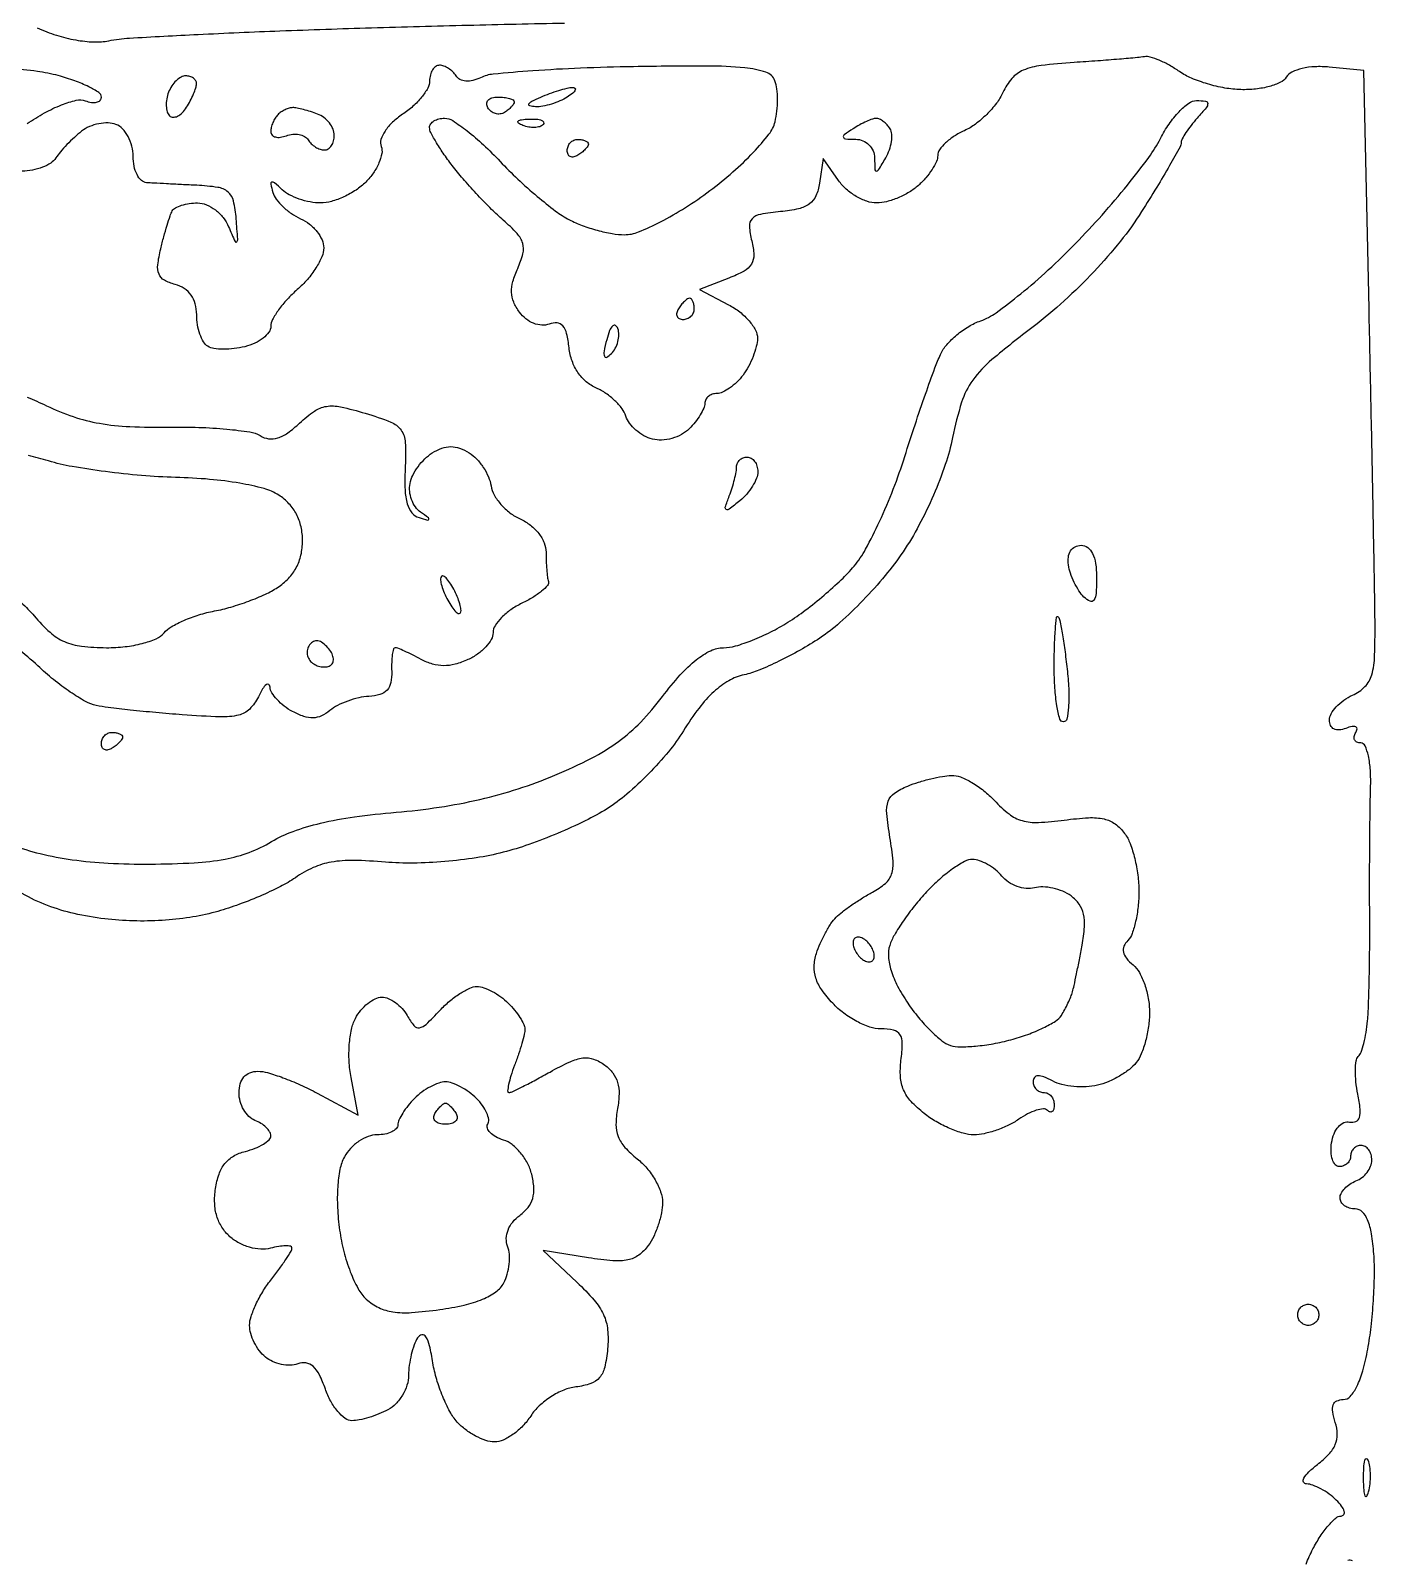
# Model space of a CAD drawing. Extents: x 0 to 102, y 0 to 135.
# Drawn here: x 8.91 to 19.82, y 61.83 to 74.05 of the extents above; entities that cross this region are included whole.
import ezdxf

# ---------------------------------------------------------------- set-up
doc = ezdxf.new("R2010")
doc.units = 0
doc.header["$MEASUREMENT"] = 0

msp = doc.modelspace()

# ---------------------------------------------------------------- linework, layer by layer
for points in [[(8.962949, 74.069397, 0.030002), (9.115046, 74.011513, 0.0317), (9.270227, 73.973492, 0.034089), (9.414761, 73.957711, 0.060537), (9.533999, 73.967309, -0.036236), (9.698547, 73.988623, -0.001765), (10.24832, 74.017699, -0.002862), (10.902245, 74.046217, -0.00206), (11.6325, 74.070864, -0.001242), (12.402459, 74.091761, -0.001222), (13.176847, 74.108959, -0.0012)], [(19.102025, 61.796583, -0.025675), (19.156873, 61.917479, -0.02466), (19.215529, 62.018383, -0.03258), (19.279103, 62.103591, -0.034156), (19.338916, 62.164731, -0.184058), (19.381615, 62.181, 0.253368), (19.403157, 62.192665, 0.22159), (19.406821, 62.218277, 0.089898), (19.38592, 62.259082, 0.033191), (19.343186, 62.3079, 0.038358), (19.286378, 62.356602, 0.034332), (19.220723, 62.398076, 0.035999), (19.15635, 62.427039, 0.083696), (19.104493, 62.436681, -0.304776), (19.08211, 62.452274, -0.22542), (19.084369, 62.483252, -0.074095), (19.123417, 62.533138, -0.025797), (19.192973, 62.59258, 0.038891), (19.28499, 62.675479, 0.090132), (19.335736, 62.752942, 0.106855), (19.351205, 62.834573, 0.070543), (19.335322, 62.929099, -0.035171), (19.314875, 63.013745, -0.126007), (19.319505, 63.068745, -0.201148), (19.347671, 63.100112, -0.110983), (19.398789, 63.1116, 0.214485), (19.455378, 63.137046, 0.068045), (19.508065, 63.215773, 0.046742), (19.555348, 63.341208, 0.020845), (19.59484, 63.51345, 0.018153), (19.621569, 63.693481, 0.011823), (19.639927, 63.902874, 0.011893), (19.648151, 64.108269, 0.022118), (19.643486, 64.27485, 0.021194), (19.624896, 64.436339, 0.058471), (19.593978, 64.546428, 0.098074), (19.550903, 64.611303, 0.199886), (19.495436, 64.6344, -0.069789), (19.448795, 64.640942, -0.085713), (19.409248, 64.660031, -0.100088), (19.382807, 64.688381, -0.138642), (19.3734, 64.721655, -0.12413), (19.382724, 64.758634, -0.064334), (19.410677, 64.797584, -0.05786), (19.451769, 64.832493, -0.055615), (19.5003, 64.857606, 0.074185), (19.548812, 64.88503, 0.064359), (19.589923, 64.926616, 0.06686), (19.617733, 64.97546, 0.096313), (19.6272, 65.024151, 0.070083), (19.620856, 65.069191, 0.085896), (19.602349, 65.107382, 0.100138), (19.574861, 65.132916, 0.138107), (19.5426, 65.142, 0.099038), (19.510313, 65.135541, 0.097945), (19.482851, 65.117149, 0.097945), (19.464459, 65.089687, 0.099038), (19.458, 65.0574, -0.106123), (19.451071, 65.025121, -0.099346), (19.43142, 64.997651, -0.096128), (19.402058, 64.979237, -0.092378), (19.367516, 64.9728, -0.218044), (19.33528, 64.98756, -0.100293), (19.312143, 65.028715, -0.071175), (19.301571, 65.090259, -0.044883), (19.306074, 65.16315, -0.057569), (19.325738, 65.235202, -0.084006), (19.360007, 65.291216, -0.107511), (19.403504, 65.323596, -0.161137), (19.450189, 65.328573, 0.151447), (19.499839, 65.332918, 0.227976), (19.528451, 65.364594, 0.100283), (19.534339, 65.43256, 0.020983), (19.515743, 65.551236, -0.022854), (19.500659, 65.649909, -0.029321), (19.49631, 65.741635, -0.029833), (19.501604, 65.816182, -0.165191), (19.519124, 65.851724, 0.111541), (19.540936, 65.886266, 0.021639), (19.562722, 65.957246, 0.022029), (19.581245, 66.043949, 0.018796), (19.593257, 66.136662, 0.01462), (19.60125, 66.265384, 0.003211), (19.607091, 66.486923, 0.003339), (19.61049, 66.743265, 0.003204), (19.610534, 67.0032, -0.001817), (19.609833, 67.272482, -0.001541), (19.611003, 67.556933, -0.001553), (19.613673, 67.816032, -0.00437), (19.617687, 67.99725, 0.02224), (19.615763, 68.13887, 0.039764), (19.599811, 68.254121, 0.050291), (19.57358, 68.333936, 0.296446), (19.538406, 68.3568, -0.105996), (19.507997, 68.36332, -0.180663), (19.48975, 68.381367, -0.163597), (19.486779, 68.408485, -0.084798), (19.499701, 68.440431, 0.1144), (19.509343, 68.468974, 0.32948), (19.499245, 68.485873, 0.155351), (19.469143, 68.48851, 0.036408), (19.420094, 68.47368, -0.067512), (19.366518, 68.461046, -0.140812), (19.324716, 68.468783, -0.169976), (19.298356, 68.495899, -0.109062), (19.2888, 68.539188, -0.129948), (19.302137, 68.589637, -0.057752), (19.343111, 68.645566, -0.051665), (19.402963, 68.698051, -0.048141), (19.473687, 68.738589, 0.092453), (19.572293, 68.807307, 0.126291), (19.626478, 68.900526, 0.062262), (19.650115, 69.055965, 0.009357), (19.65259, 69.372, 0.001817), (19.64792, 69.693703, 0.000294), (19.636192, 70.31952, 0.000324), (19.621472, 71.056311, 0.000285), (19.605169, 71.8254), (19.563732, 73.7289), (19.287087, 73.756326, 0.035276), (19.172785, 73.759561, 0.04698), (19.069898, 73.745469, 0.055192), (18.98923, 73.716908, 0.142623), (18.943817, 73.675948, -0.144762), (18.89804, 73.635007, -0.043768), (18.809672, 73.60228, -0.039775), (18.699089, 73.581276, -0.034145), (18.580716, 73.576548, -0.037075), (18.453044, 73.589674, -0.027266), (18.314536, 73.622264, -0.027782), (18.186225, 73.667819, -0.053628), (18.090897, 73.720376, 0.02438), (18.010498, 73.771036, 0.027682), (17.928813, 73.81132, 0.028501), (17.85658, 73.837346, 0.118254), (17.810626, 73.839803, -0.02301), (17.754348, 73.832103, -0.001984), (17.609811, 73.819643, -0.002613), (17.437187, 73.806358, -0.002024), (17.249067, 73.793634, 0.013864), (16.98496, 73.769478, 0.069685), (16.841865, 73.731705, 0.115072), (16.75076, 73.665785, 0.072066), (16.679263, 73.554585, -0.055243), (16.627318, 73.467513, -0.035153), (16.549554, 73.378591, -0.035081), (16.459772, 73.301134, -0.053595), (16.371346, 73.248774, 0.036264), (16.289926, 73.204292, 0.043736), (16.221094, 73.150879, 0.049332), (16.173242, 73.096852, 0.157862), (16.1586, 73.051632, -0.107894), (16.148101, 73.003544, -0.03558), (16.113154, 72.939732, -0.033518), (16.063095, 72.872383, -0.03227), (16.003889, 72.811412, -0.049003), (15.931537, 72.757808, -0.0356), (15.842074, 72.712529, -0.036232), (15.750035, 72.681522, -0.063211), (15.670286, 72.6714, -0.083243), (15.592666, 72.684413, -0.049565), (15.507324, 72.723682, -0.047934), (15.427664, 72.781288, -0.059544), (15.366732, 72.849381), (15.242069, 73.027361), (15.213885, 72.828231, -0.068816), (15.185428, 72.728528, -0.132318), (15.133643, 72.664299, -0.102468), (15.046565, 72.624897, -0.031301), (14.903068, 72.602017, 0.019665), (14.741372, 72.580078, 0.155824), (14.675342, 72.545421, 0.217125), (14.653295, 72.48515, 0.042267), (14.672369, 72.368015, -0.050132), (14.688683, 72.256858, -0.150377), (14.669687, 72.183376, -0.130244), (14.610378, 72.126975, -0.033721), (14.489701, 72.071069), (14.2551, 71.981043), (14.48775, 71.85822, -0.045466), (14.576553, 71.800467, -0.048657), (14.651269, 71.72878, -0.054081), (14.702114, 71.654583, -0.128509), (14.717709, 71.590048, -0.058654), (14.708654, 71.523717, -0.030241), (14.682796, 71.443906, -0.029582), (14.645859, 71.363987, -0.039327), (14.602633, 71.29665, -0.037549), (14.552508, 71.24, -0.038672), (14.494936, 71.19209, -0.04167), (14.438692, 71.158873, -0.11302), (14.393823, 71.1486, 0.08002), (14.356992, 71.142668, 0.091314), (14.325724, 71.125524, 0.100753), (14.304819, 71.100004, 0.121973), (14.2974, 71.070043, -0.106626), (14.289068, 71.031416, -0.031604), (14.26056, 70.977722, -0.030142), (14.219986, 70.919859, -0.028406), (14.171988, 70.866074, -0.074209), (14.111574, 70.82135, -0.054565), (14.034099, 70.790398, -0.054809), (13.952202, 70.777051, -0.077109), (13.87869, 70.784565, -0.063368), (13.811182, 70.811713, -0.051107), (13.747098, 70.856601, -0.052765), (13.695776, 70.911449, -0.085064), (13.666473, 70.968141, 0.084426), (13.635776, 71.027718, 0.041815), (13.579023, 71.091414, 0.039931), (13.507427, 71.14926, 0.046621), (13.431022, 71.191657, -0.072757), (13.349044, 71.242901, -0.068167), (13.283078, 71.316501, -0.064767), (13.236753, 71.408777, -0.055524), (13.212489, 71.514799, 0.029305), (13.192884, 71.627226, 0.1175), (13.161784, 71.689191, 0.200265), (13.116287, 71.71267, 0.112346), (13.05369, 71.703679, -0.108842), (12.994631, 71.694779, -0.078522), (12.929464, 71.709624, -0.072097), (12.866972, 71.745791, -0.067813), (12.815824, 71.798879, -0.057913), (12.770085, 71.87957, -0.090639), (12.752781, 71.957249, -0.080062), (12.76322, 72.042836, -0.036608), (12.802382, 72.148689, 0.044626), (12.843452, 72.265413, 0.135974), (12.841691, 72.348673, 0.114653), (12.79656, 72.427542, 0.02723), (12.686959, 72.533456, -0.016678), (12.593416, 72.620112, -0.009001), (12.483819, 72.732631, -0.008956), (12.376177, 72.851391, -0.013927), (12.28815, 72.957924, -0.013421), (12.215259, 73.056672, -0.017097), (12.153715, 73.151674, -0.015148), (12.108, 73.233334, -0.120595), (12.0978, 73.275009, -0.160614), (12.107005, 73.302926, -0.096605), (12.132981, 73.3267, -0.07816), (12.171763, 73.342757, -0.059206), (12.217566, 73.3482, -0.14581), (12.282407, 73.32888, -0.020439), (12.397438, 73.246754, -0.02192), (12.528739, 73.135093, -0.017032), (12.661716, 73.00285, 0.015539), (12.802668, 72.861837, 0.013727), (12.957919, 72.723712, 0.013922), (13.104722, 72.606977, 0.040135), (13.214549, 72.53755, 0.031929), (13.317524, 72.491606, 0.022519), (13.438229, 72.452835, 0.022822), (13.55751, 72.426146, 0.04365), (13.655212, 72.4176, 0.097218), (13.766921, 72.439527, 0.022064), (13.943132, 72.52072, 0.021991), (14.141884, 72.634484, 0.019571), (14.337993, 72.76951, 0.019973), (14.521772, 72.918753, 0.022744), (14.684913, 73.07615, 0.022691), (14.809878, 73.220818, 0.105685), (14.858203, 73.319221, 0.034077), (14.873529, 73.404523, 0.027738), (14.878558, 73.497241, 0.028569), (14.873518, 73.58346, 0.062804), (14.857784, 73.647484, 0.227892), (14.785596, 73.715584, 0.052268), (14.616831, 73.750443, 0.025036), (14.317699, 73.765167, 0.003933), (13.727711, 73.760009, 0.005826), (13.303595, 73.748021, 0.008022), (12.922972, 73.726701, 0.005436), (12.605849, 73.70036, 0.091051), (12.504784, 73.671807, -0.054508), (12.444103, 73.649791, -0.078549), (12.387283, 73.645101, -0.096778), (12.340759, 73.657846, -0.140129), (12.309441, 73.686371, 0.06066), (12.283482, 73.718819, 0.050997), (12.24903, 73.746282, 0.053217), (12.211729, 73.764983, 0.089841), (12.177407, 73.7712, 0.154597), (12.147046, 73.761583, 0.097811), (12.121185, 73.734496, 0.080221), (12.103732, 73.694028, 0.061844), (12.0978, 73.64625, -0.12685), (12.082891, 73.58843, -0.044074), (12.034424, 73.516479, -0.04037), (11.964607, 73.443255, -0.037137), (11.882051, 73.379936, 0.043029), (11.801375, 73.316538, 0.058196), (11.741499, 73.245809, 0.071357), (11.709126, 73.177708, 0.16849), (11.710932, 73.122267, -0.138473), (11.716106, 73.065702, -0.056114), (11.693313, 72.990988, -0.049775), (11.648976, 72.911288, -0.044594), (11.588281, 72.838681, -0.05013), (11.509941, 72.774651, -0.038025), (11.412981, 72.720539, -0.038958), (11.313091, 72.683493, -0.069427), (11.22642, 72.6714, -0.046898), (11.143697, 72.679176, -0.036167), (11.05607, 72.702464, -0.037155), (10.976726, 72.736605, -0.069026), (10.919745, 72.77715, 0.010657), (10.858935, 72.832116, 0.252381), (10.837119, 72.836977, 0.397064), (10.828006, 72.82176, 0.017207), (10.844848, 72.756, 0.090328), (10.872281, 72.701361, 0.041745), (10.925427, 72.641845, 0.039543), (10.993435, 72.586919, 0.044046), (11.066923, 72.545589, -0.061584), (11.13762, 72.502508, -0.057611), (11.197492, 72.442635, -0.061807), (11.238164, 72.375826, -0.106245), (11.2518, 72.312379, -0.103091), (11.23715, 72.242083, -0.038552), (11.189672, 72.152635, -0.036173), (11.121232, 72.060205, -0.036371), (11.0403, 71.978784, 0.027116), (10.959348, 71.9003, 0.030741), (10.890928, 71.816585, 0.032227), (10.842556, 71.739311, 0.124353), (10.8288, 71.684855, -0.159985), (10.813718, 71.638928, -0.068039), (10.768084, 71.591907, -0.057564), (10.701185, 71.550937, -0.047181), (10.622108, 71.522947, -0.031921), (10.536416, 71.507169, -0.032431), (10.449869, 71.502541, -0.034264), (10.374482, 71.508579, -0.101636), (10.326008, 71.526328, -0.121805), (10.291673, 71.561399, -0.047867), (10.262864, 71.623117, -0.043709), (10.243213, 71.698904, -0.04161), (10.2366, 71.778226, 0.064885), (10.225289, 71.865021, 0.090435), (10.192034, 71.93574, 0.095036), (10.137476, 71.987737, 0.079185), (10.064022, 72.019996, -0.062885), (9.978352, 72.054351, -0.171514), (9.935706, 72.102575, -0.127139), (9.925837, 72.177227, -0.028376), (9.948819, 72.304813, -0.007316), (9.973395, 72.401231, -0.008343), (9.999796, 72.49273, -0.007669), (10.024649, 72.569544, -0.045781), (10.041789, 72.60795, -0.144906), (10.066888, 72.632372, -0.04511), (10.115966, 72.652762, -0.040814), (10.17781, 72.666722, -0.035123), (10.244319, 72.6714, -0.098983), (10.314586, 72.657352, -0.065345), (10.386077, 72.615929, -0.061798), (10.44841, 72.554376, -0.067095), (10.491795, 72.48105, 0.004353), (10.54294, 72.363049, 0.533532), (10.556525, 72.360677, 0.211108), (10.564423, 72.382493, 0.002291), (10.552519, 72.5445, 0.036799), (10.530753, 72.687076, 0.162109), (10.487157, 72.758748, 0.139927), (10.405292, 72.795783, 0.025009), (10.2366, 72.812162, -0.000707), (10.115483, 72.818004, -0.000744), (9.996415, 72.824093, -0.000711), (9.89371, 72.829645, -0.003345), (9.83475, 72.833312, -0.17701), (9.794342, 72.851318, -0.083746), (9.760064, 72.897928, -0.066902), (9.736818, 72.96505, -0.04999), (9.729, 73.043049, 0.062827), (9.718738, 73.124394, 0.060949), (9.688573, 73.201541, 0.066072), (9.644024, 73.263103, 0.111967), (9.591377, 73.298308, 0.086488), (9.528597, 73.310634, 0.054214), (9.453841, 73.304113, 0.052463), (9.379166, 73.281001, 0.064556), (9.316427, 73.24391, 0.020208), (9.258893, 73.195127, 0.015204), (9.199567, 73.137129, 0.015436), (9.147047, 73.079081, 0.033872), (9.111446, 73.03095, -0.107875), (9.070997, 72.990393, -0.049657), (9.004239, 72.956264, -0.045983), (8.923893, 72.933033, -0.047424), (8.841489, 72.9252, -0.033769)], [(8.882203, 73.305348, -0.025931), (9.019849, 73.390529, -0.03195), (9.156517, 73.454609, -0.033555), (9.274815, 73.492174, -0.152873), (9.34602, 73.487681, 0.052433), (9.395499, 73.474432, 0.094918), (9.437254, 73.475785, 0.143769), (9.464627, 73.490998, 0.196982), (9.4752, 73.516794, 0.252933), (9.455804, 73.552684, 0.029537), (9.373975, 73.599622, 0.029724), (9.262629, 73.647001, 0.019962), (9.130604, 73.688268, 0.031568), (8.963185, 73.722192, 0.014168), (8.739946, 73.746502, 0.013961)], [(8.7561, 67.543973, 0.030527), (8.986991, 67.47283, 0.024703), (9.241742, 67.424243, 0.021871), (9.529829, 67.396695, 0.014515), (9.861849, 67.3892, 0.011501), (10.217509, 67.399681, 0.032612), (10.463851, 67.428801, 0.044515), (10.656566, 67.482517, 0.045831), (10.834749, 67.569118, -0.049558), (11.006459, 67.651001, -0.028687), (11.225912, 67.716149, -0.023626), (11.49729, 67.766647, -0.013411), (11.829458, 67.803303, 0.016805), (12.175133, 67.843827, 0.019676), (12.499393, 67.90607, 0.020472), (12.805933, 67.990886, 0.021708), (13.098458, 68.099087, 0.019163), (13.391107, 68.235436, 0.039087), (13.606746, 68.368379, 0.043314), (13.784753, 68.523615, 0.029798), (13.958843, 68.727196, -0.020335), (14.101426, 68.900463, -0.041577), (14.229113, 69.021453, -0.055098), (14.344054, 69.094363, -0.114292), (14.446974, 69.1182, 0.070942), (14.542661, 69.131845, 0.023355), (14.677466, 69.178018, 0.022729), (14.824133, 69.243894, 0.02388), (14.961745, 69.321837, 0.020889), (15.100267, 69.417599, 0.01419), (15.249947, 69.537412, 0.014317), (15.388086, 69.661541, 0.027664), (15.48987, 69.769748, 0.050941), (15.582311, 69.905534, 0.01563), (15.693598, 70.127546, 0.015464), (15.803358, 70.385368, 0.016353), (15.89478, 70.644761, -0.003622), (15.977464, 70.899902, -0.004026), (16.061038, 71.144947, -0.003729), (16.135533, 71.352762, -0.020931), (16.180803, 71.461802, -0.070287), (16.230985, 71.539117, -0.039822), (16.310879, 71.617388, -0.038869), (16.405807, 71.684849, -0.051223), (16.501926, 71.72984, 0.072813), (16.624342, 71.793696, 0.014371), (16.821251, 71.944917, 0.014951), (17.042177, 72.136176, 0.013396), (17.259738, 72.347238, 0.011927), (17.471476, 72.574561, 0.011477), (17.674936, 72.8146, 0.011475), (17.844423, 73.034246, 0.040304), (17.938268, 73.18605, -0.032203), (18.00743, 73.302084, -0.039451), (18.086855, 73.40015, -0.043632), (18.164635, 73.468916, -0.160548), (18.226178, 73.4892, -0.030232), (18.298447, 73.484826, -0.368147), (18.315863, 73.465921, -0.185277), (18.304535, 73.432577, -0.010419), (18.231652, 73.348589, 0.017379), (18.18293, 73.29084, 0.021383), (18.14178, 73.233599, 0.020391), (18.111767, 73.183503, 0.125397), (18.1044, 73.154589, -0.127685), (18.095012, 73.118424, -0.003242), (18.011208, 72.970164, -0.006721), (17.90872, 72.796996, -0.00451), (17.78715, 72.60173, -0.027417), (17.618622, 72.366016, -0.020112), (17.407681, 72.123431, -0.019537), (17.1698, 71.890087, -0.021027), (16.92, 71.681956, 0.01105), (16.592069, 71.419629, 0.061409), (16.43841, 71.255126, 0.080882), (16.349378, 71.078654, 0.027), (16.277085, 70.797699, -0.032205), (16.218973, 70.581211, -0.020538), (16.125226, 70.337853, -0.020193), (16.008765, 70.09624, -0.025792), (15.881476, 69.88442, -0.025652), (15.739118, 69.694794, -0.018107), (15.56111, 69.496472, -0.018333), (15.376608, 69.318831, -0.036268), (15.215789, 69.194716, -0.017767), (15.059095, 69.098807, -0.015433), (14.88855, 69.009398, -0.0157), (14.729083, 68.938069, -0.043277), (14.611661, 68.901398, 0.076804), (14.488651, 68.853756, 0.055409), (14.369872, 68.76651, 0.044388), (14.250775, 68.635512, 0.023551), (14.126451, 68.454579, -0.033601), (14.00631, 68.287044, -0.021579), (13.846297, 68.109121, -0.021682), (13.673763, 67.947795, -0.037547), (13.515621, 67.831659, -0.02587), (13.341951, 67.73528, -0.014287), (13.12092, 67.634887, -0.014214), (12.890474, 67.54568, -0.022131), (12.686834, 67.48343, -0.025297), (12.470055, 67.439075, -0.017113), (12.219491, 67.40962, -0.017094), (11.966971, 67.397335, -0.024872), (11.744181, 67.405205, 0.016597), (11.488916, 67.418453, 0.047553), (11.312015, 67.404916, 0.061755), (11.168424, 67.361321, 0.047086), (11.025081, 67.280723, -0.034953), (10.905278, 67.209488, -0.015399), (10.738057, 67.131626, -0.015153), (10.554965, 67.059625, -0.019676), (10.383007, 67.005485, -0.028694), (10.18168, 66.96293, -0.022555), (9.959883, 66.939369, -0.021901), (9.729276, 66.935464, -0.022537), (9.50142, 66.951881, -0.026538), (9.25782, 66.993711, -0.035915), (9.044156, 67.058618, -0.036073), (8.8427, 67.153174, -0.027128)], [(8.882805, 71.120965, -0.012196), (9.036044, 71.051344, 0.031682), (9.249553, 70.964204, 0.037755), (9.460312, 70.910685, 0.032263), (9.702147, 70.884293, 0.015473), (10.014504, 70.880153, -0.012342), (10.254513, 70.878475, -0.015371), (10.477122, 70.864563, -0.013667), (10.661214, 70.842274, -0.103375), (10.742892, 70.812103, 0.108128), (10.811485, 70.787496, 0.109498), (10.883752, 70.793953, 0.07928), (10.964384, 70.834452, 0.032636), (11.059048, 70.912413, -0.03689), (11.177803, 71.008533, -0.114865), (11.272849, 71.046272, -0.091764), (11.386894, 71.042419, -0.01858), (11.583794, 70.991315, -0.020473), (11.788334, 70.920788, -0.146237), (11.869889, 70.857048, -0.146176), (11.903112, 70.758998, -0.020451), (11.902138, 70.542545, 0.021181), (11.901641, 70.379094, 0.060398), (11.919732, 70.266966, 0.097392), (11.956599, 70.195242, 0.156352), (12.0132, 70.157209, 0.006233), (12.082268, 70.138169, 0.405099), (12.092154, 70.143742, 0.31639), (12.087991, 70.156094, 0.005269), (12.026026, 70.200547, -0.089065), (11.984595, 70.242312, -0.062903), (11.954119, 70.301128, -0.061482), (11.938663, 70.367251, -0.075353), (11.941426, 70.43057, -0.068442), (11.963481, 70.494812, -0.040802), (12.005732, 70.563891, -0.040073), (12.060112, 70.627084, -0.054577), (12.11895, 70.6738, -0.051909), (12.196289, 70.711952, -0.088509), (12.267, 70.724673, -0.088573), (12.337712, 70.712153, -0.05205), (12.41505, 70.674227, -0.063546), (12.473601, 70.626212, -0.043415), (12.527105, 70.55871, -0.043516), (12.567992, 70.483237, -0.065251), (12.588615, 70.411301, 0.092055), (12.61349, 70.33926, 0.051387), (12.667481, 70.263431, 0.048889), (12.740138, 70.195517, 0.056671), (12.821265, 70.146804, -0.058154), (12.903454, 70.097123, -0.062126), (12.969961, 70.030806, -0.06758), (13.013555, 69.956022, -0.098522), (13.0284, 69.881414, 0.009831), (13.029779, 69.811288, 0.010142), (13.033914, 69.741997, 0.009917), (13.0399, 69.682168, 0.042046), (13.047172, 69.64695, -0.258064), (13.040233, 69.615548, -0.0401), (12.992787, 69.569718, -0.036191), (12.922527, 69.520029, -0.024071), (12.835672, 69.473134, 0.040597), (12.747563, 69.421735, 0.046328), (12.673042, 69.358734, 0.052077), (12.621585, 69.294091, 0.143028), (12.6054, 69.23867, -0.131111), (12.590949, 69.184506, -0.057169), (12.546415, 69.124151, -0.051094), (12.481414, 69.067279, -0.047329), (12.404601, 69.023083, -0.040987), (12.30163, 68.986008, -0.067227), (12.209884, 68.974068, -0.070793), (12.121654, 68.987058, -0.05101), (12.029463, 69.024896, 0.007383), (11.96025, 69.060634, 0.009945), (11.896516, 69.090792, 0.007337), (11.84268, 69.114025, 0.098501), (11.821694, 69.1182, 0.344149), (11.808967, 69.108262, 0.026219), (11.800058, 69.062573, 0.027317), (11.794817, 69.001429, 0.016589), (11.794983, 68.928832, -0.058351), (11.787704, 68.839298, -0.136141), (11.757607, 68.779796, -0.136357), (11.701193, 68.744362, -0.058617), (11.612875, 68.728956, 0.042432), (11.53157, 68.717465, 0.030335), (11.44338, 68.691545, 0.030817), (11.361773, 68.656256, 0.055801), (11.301032, 68.616353, -0.063811), (11.233103, 68.573265, -0.102552), (11.166618, 68.557456, -0.090034), (11.093219, 68.56859, -0.040341), (11.003408, 68.607706, -0.040691), (10.936177, 68.651058, -0.0434), (10.878409, 68.703893, -0.047643), (10.837529, 68.75789, -0.124932), (10.823074, 68.803927, 0.226703), (10.812118, 68.82391, 0.343325), (10.793222, 68.823191, 0.082956), (10.763806, 68.788675, 0.022371), (10.729489, 68.725187, -0.085827), (10.660008, 68.628278, -0.137488), (10.571481, 68.579424, -0.067161), (10.426231, 68.565307, -0.009222), (10.121865, 68.582271, -0.003968), (9.910465, 68.599658, -0.004308), (9.705079, 68.619977, -0.004057), (9.529429, 68.640327, -0.020931), (9.4329, 68.656432, -0.076924), (9.34841, 68.688303, -0.020757), (9.226423, 68.764065, -0.020507), (9.093382, 68.862765, -0.019949), (8.9676, 68.972903, 0.034293), (8.800291, 69.111135, 0.045494)], [(8.834645, 69.478257, -0.036722), (8.938282, 69.372, 0.03482), (9.065078, 69.241007, 0.079487), (9.180302, 69.166594, 0.075194), (9.317033, 69.129534, 0.028652), (9.514662, 69.1182, 0.02821), (9.664142, 69.12664, 0.03451), (9.80178, 69.151943, 0.037985), (9.912799, 69.189564, 0.119416), (9.975455, 69.23625, -0.088182), (10.033779, 69.285591, -0.029066), (10.134376, 69.336456, -0.027912), (10.254762, 69.380976, -0.028247), (10.378883, 69.411604, 0.024705), (10.510402, 69.443071, 0.018007), (10.653105, 69.490402, 0.018272), (10.785457, 69.545241, 0.037691), (10.883468, 69.599384, 0.057175), (10.970225, 69.671612, 0.067976), (11.032658, 69.75786, 0.067516), (11.069966, 69.858195, 0.055348), (11.0826, 69.97198, 0.054578), (11.070318, 70.08416, 0.065598), (11.034042, 70.183816, 0.067256), (10.974134, 70.268729, 0.061796), (10.89225, 70.337508, 0.07871), (10.774839, 70.389673, 0.022857), (10.580746, 70.432119, 0.020772), (10.340053, 70.463111, 0.014604), (10.0674, 70.478754, -0.013884), (9.796575, 70.493901, -0.011277), (9.507454, 70.524718, -0.01144), (9.242184, 70.56525, -0.028873), (9.0522, 70.61018, 0.012525), (8.891665, 70.653731, 0.011418)], [(19.473862, 61.823212, 0.128181), (19.43563, 61.825769, 0.143913)]]:
    msp.add_lwpolyline(points, format="xyb")
for points in [[(10.149345, 73.6866, 0.126954), (10.112266, 73.677031, 0.063811), (10.073005, 73.648251, 0.05711), (10.037639, 73.60598, 0.054099), (10.011993, 73.556051, 0.049004), (9.997085, 73.501861, 0.052333), (9.99346, 73.447004, 0.058461), (10.00089, 73.399572, 0.129016), (10.019249, 73.368151, 0.194428), (10.047322, 73.356238, 0.119423), (10.082872, 73.364204, 0.084794), (10.120963, 73.391823, 0.052635), (10.155304, 73.43525, 0.01999), (10.185525, 73.487552, 0.020367), (10.21127, 73.541781, 0.020637), (10.229707, 73.590578, 0.075031), (10.235305, 73.62315, 0.137431), (10.229057, 73.647341, 0.102618), (10.210588, 73.667962, 0.088066), (10.182593, 73.681838, 0.071247)], [(13.2399, 73.594758, -0.181913), (13.259353, 73.588635, -0.36682), (13.262372, 73.573953, -0.099487), (13.241249, 73.54881, -0.025013), (13.1976, 73.5174, -0.040566), (13.139728, 73.486335, -0.028934), (13.0707, 73.460847, -0.029384), (13.00157, 73.444142, -0.053798), (12.9438, 73.440042, -0.051935), (12.898507, 73.446443, -0.491407), (12.891735, 73.461893, -0.152377), (12.914878, 73.484243, -0.014925), (12.9861, 73.5174, -0.014016), (13.057085, 73.545574, -0.013486), (13.130449, 73.570116, -0.013539), (13.19622, 73.588232, -0.04673)], [(12.642707, 73.5174, -0.026751), (12.693246, 73.514694, -0.042195), (12.735856, 73.506441, -0.051652), (12.765887, 73.494486, -0.279105), (12.7746, 73.480093, -0.145859), (12.769345, 73.462462, -0.040575), (12.751466, 73.439447, -0.037297), (12.725988, 73.415488, -0.031646), (12.695846, 73.394113, -0.108373), (12.661727, 73.382133, -0.099685), (12.624616, 73.384994, -0.095498), (12.590225, 73.402294, -0.090427), (12.563953, 73.43142, -0.136093), (12.554456, 73.464072, -0.190788), (12.565167, 73.492143, -0.140899), (12.596117, 73.511088, -0.067432)], [(11.005181, 73.4328, 0.071151), (10.97674, 73.428732, 0.038844), (10.943709, 73.416233, 0.037778), (10.911466, 73.397987, 0.048772), (10.8852, 73.3764, 0.059115), (10.863602, 73.348987, 0.039011), (10.845367, 73.313199, 0.039025), (10.832922, 73.275035, 0.059376), (10.8288, 73.240449, 0.186222), (10.838945, 73.214154, 0.146779), (10.865281, 73.198265, 0.099394), (10.905435, 73.196124, 0.055437), (10.952991, 73.208554, -0.066719), (11.004204, 73.220716, -0.072258), (11.055388, 73.218445, -0.081026), (11.098713, 73.202616, -0.126981), (11.127184, 73.175305, 0.063334), (11.152214, 73.144357, 0.051591), (11.185882, 73.118166, 0.053381), (11.222646, 73.100345, 0.086394), (11.256793, 73.0944, 0.146367), (11.287151, 73.103481, 0.099164), (11.313015, 73.129018, 0.083055), (11.33045, 73.167197, 0.065754), (11.3364, 73.212249, 0.100912), (11.326432, 73.261138, 0.066819), (11.297091, 73.310564, 0.063449), (11.25374, 73.353014, 0.070559), (11.202581, 73.381449, 0.014129), (11.146683, 73.401106, 0.01385), (11.089394, 73.417716, 0.013866), (11.038389, 73.429484, 0.0498)], [(12.89445, 73.341521, -0.028489), (12.953347, 73.340591, -0.077125), (12.993954, 73.331224, -0.208169), (13.009397, 73.315603, -0.296942), (13.005488, 73.297087, -0.126455), (12.977829, 73.280739, -0.060344), (12.936772, 73.274042, -0.05415), (12.889603, 73.277208, -0.051402), (12.843337, 73.290409, -0.054073), (12.808087, 73.309152, -0.470617), (12.806628, 73.32457, -0.168741), (12.831311, 73.336526, -0.018894)], [(15.667157, 73.346905, 0.0807), (15.636529, 73.34123, 0.019532), (15.588595, 73.321899, 0.019535), (15.534672, 73.295087, 0.018309), (15.4818, 73.2636, 0.011213), (15.411547, 73.215933, 0.309569), (15.404261, 73.196081, 0.327416), (15.420134, 73.182998, 0.011938), (15.50295, 73.180295, -0.095708), (15.560421, 73.16867, -0.097992), (15.608886, 73.136516, -0.097987), (15.641453, 73.088325, -0.095686), (15.653573, 73.03095, 0.007192), (15.656568, 72.936669, 0.402944), (15.668239, 72.925609, 0.26008), (15.68557, 72.935449, 0.004544), (15.742751, 73.03162, 0.046456), (15.772039, 73.094731, 0.048398), (15.78868, 73.161308, 0.053382), (15.791179, 73.221428, 0.122724), (15.777486, 73.26427, 0.046649), (15.753312, 73.296282, 0.047012), (15.72368, 73.323165, 0.051309), (15.693292, 73.341394, 0.115498)], [(13.2822, 73.179, -0.042167), (13.314589, 73.176264, -0.061769), (13.341949, 73.168041, -0.081139), (13.360501, 73.155959, -0.210953), (13.3668, 73.141693, -0.151918), (13.361255, 73.123865, -0.038439), (13.341949, 73.099986, -0.035638), (13.314583, 73.074857, -0.029505), (13.2822, 73.0521, -0.082592), (13.249874, 73.038859, -0.161196), (13.222451, 73.041491, -0.182303), (13.204223, 73.059379, -0.108972), (13.1976, 73.089407, -0.093332), (13.20404, 73.123607, -0.09642), (13.222451, 73.152682, -0.099167), (13.24992, 73.172142, -0.105053)], [(14.175493, 71.91, 0.151918), (14.157665, 71.904455, 0.038439), (14.133786, 71.885149, 0.035638), (14.108657, 71.857783, 0.029505), (14.0859, 71.8254, 0.082592), (14.072659, 71.793074, 0.161196), (14.075291, 71.765651, 0.182303), (14.093179, 71.747423, 0.108972), (14.123207, 71.7408, 0.093332), (14.157407, 71.74724, 0.09642), (14.186482, 71.765651, 0.099167), (14.205942, 71.79312, 0.105053), (14.2128, 71.8254, 0.042167), (14.210064, 71.857789, 0.061769), (14.201841, 71.885149, 0.081139), (14.189759, 71.903701, 0.210953)], [(13.602645, 71.667766, 0.170804), (13.583727, 71.692136, 0.353106), (13.561251, 71.689733, 0.106885), (13.536373, 71.651126, 0.02593), (13.513261, 71.578381, 0.013933), (13.491975, 71.486612, 0.131195), (13.494414, 71.446584, 0.470166), (13.513101, 71.439335, 0.069225), (13.550251, 71.467411, 0.0741), (13.581682, 71.509849, 0.058506), (13.602513, 71.563136, 0.059552), (13.61016, 71.618686, 0.085105)], [(14.6358, 70.641, -0.136626), (14.668061, 70.632017, -0.100269), (14.695549, 70.606766, -0.086403), (14.714052, 70.568997, -0.070908), (14.7204, 70.524459, -0.094925), (14.71025, 70.47148, -0.042964), (14.67847, 70.408045, -0.040475), (14.632275, 70.344849, -0.043976), (14.57766, 70.291809, -0.007209), (14.492251, 70.224357, -0.278007), (14.469048, 70.221754, -0.381878), (14.4611, 70.240011, -0.009993), (14.49306, 70.330669, 0.014589), (14.515316, 70.395699, 0.013921), (14.534121, 70.462935, 0.014007), (14.5474, 70.5232, 0.04725), (14.5512, 70.563319, -0.108102), (14.557683, 70.592956, -0.099646), (14.576051, 70.618181, -0.095575), (14.603502, 70.635095, -0.090658)], [(17.303383, 69.936, -0.159435), (17.356734, 69.918544, -0.1225), (17.396212, 69.871156, -0.079633), (17.420133, 69.791542, -0.033249), (17.4276, 69.67938, -0.014658), (17.423848, 69.551408, -0.1288), (17.40645, 69.497984, -0.376751), (17.375537, 69.489122, -0.086204), (17.327228, 69.523132, -0.052966), (17.287032, 69.572884, -0.030741), (17.249335, 69.639918, -0.030428), (17.219468, 69.712585, -0.044452), (17.20301, 69.779752, -0.070133), (17.202298, 69.842222, -0.111047), (17.22057, 69.892306, -0.130995), (17.255738, 69.924371, -0.120269)], [(12.267, 69.6258, 0.027796), (12.235329, 69.6693, 0.102785), (12.209081, 69.690572, 0.335455), (12.192753, 69.68775, 0.190341), (12.184991, 69.6681, 0.067616), (12.190592, 69.626871, 0.024967), (12.209081, 69.571074, 0.024204), (12.23561, 69.511396, 0.026766), (12.267, 69.4566, 0.027796), (12.298671, 69.4131, 0.102785), (12.324919, 69.391828, 0.335455), (12.341247, 69.39465, 0.190341), (12.349009, 69.4143, 0.067616), (12.343408, 69.455529, 0.024967), (12.324919, 69.511326, 0.024204), (12.29839, 69.571004, 0.026766)], [(17.120244, 69.36495, -0.133949), (17.13414, 69.336597, -0.005309), (17.154848, 69.222011, -0.00905), (17.175659, 69.084376, -0.006242), (17.194452, 68.92785, -0.017195), (17.205659, 68.77378, -0.02884), (17.203138, 68.644043, -0.029207), (17.190031, 68.547904, -0.358498), (17.163408, 68.526, -0.338709), (17.134325, 68.548255, -0.02408), (17.110999, 68.654398, -0.026086), (17.094551, 68.795538, -0.015964), (17.0892, 68.9631, -0.006673), (17.091406, 69.128346, -0.012602), (17.098319, 69.261447, -0.009619), (17.107949, 69.361103, -0.649462)], [(11.276859, 69.126981, 0.053431), (11.233669, 69.16181, 0.136091), (11.195571, 69.173652, 0.169261), (11.162184, 69.163159, 0.094625), (11.133069, 69.131417, 0.105525), (11.119773, 69.094221, 0.099247), (11.122386, 69.05396, 0.096292), (11.14053, 69.016842, 0.09291), (11.171449, 68.988674, 0.062935), (11.210368, 68.970925, 0.067936), (11.251475, 68.964017, 0.076425), (11.28843, 68.968537, 0.128483), (11.315239, 68.984239, 0.169316), (11.328206, 69.011087, 0.09457), (11.325489, 69.047694, 0.075207), (11.307631, 69.08847, 0.055675)], [(9.5598, 68.4414, -0.042167), (9.592189, 68.438664, -0.061769), (9.619549, 68.430441, -0.081139), (9.638101, 68.418359, -0.210953), (9.6444, 68.404093, -0.151918), (9.638855, 68.386265, -0.038439), (9.619549, 68.362386, -0.035638), (9.592183, 68.337257, -0.029505), (9.5598, 68.3145, -0.082592), (9.527474, 68.301259, -0.161196), (9.500051, 68.303891, -0.182303), (9.481823, 68.321779, -0.108972), (9.4752, 68.351807, -0.093332), (9.48164, 68.386007, -0.09642), (9.500051, 68.415082, -0.099167), (9.52752, 68.434542, -0.105053)], [(16.26839, 68.097638, -0.10242), (16.340098, 68.085411, -0.039012), (16.431804, 68.040999, -0.036596), (16.526942, 67.975612, -0.037039), (16.611121, 67.897294, 0.040656), (16.728364, 67.789784, 0.097313), (16.833287, 67.736904, 0.080182), (16.962874, 67.722224, 0.021531), (17.169858, 67.740961, -0.018852), (17.364512, 67.759633, -0.068976), (17.487765, 67.749776, -0.103184), (17.576261, 67.709919, -0.077809), (17.651977, 67.634397, -0.068434), (17.695795, 67.55317, -0.028937), (17.732506, 67.434582, -0.027961), (17.757612, 67.301483, -0.032645), (17.766, 67.17315, -0.026295), (17.759509, 67.049804, -0.028836), (17.740096, 66.93162, -0.030003), (17.711866, 66.833617, -0.1117), (17.677815, 66.779655, 0.095726), (17.646571, 66.733446, 0.155155), (17.642074, 66.686646, 0.120521), (17.66602, 66.637319, 0.046596), (17.720115, 66.583176, -0.094399), (17.770195, 66.522476, -0.042298), (17.81227, 66.427507, -0.039873), (17.840956, 66.316459, -0.043301), (17.8506, 66.205311, -0.034435), (17.842815, 66.092398, -0.02992), (17.819536, 65.976072, -0.031083), (17.785484, 65.873135, -0.073336), (17.74485, 65.80347, -0.059947), (17.689665, 65.749246, -0.032012), (17.610231, 65.695732, -0.031356), (17.520939, 65.650806, -0.042249), (17.435072, 65.622444, -0.047622), (17.345553, 65.609883, -0.03497), (17.245293, 65.612459, -0.035652), (17.149862, 65.628533, -0.063398), (17.075522, 65.65692, 0.027713), (17.006012, 65.689304, 0.10248), (16.958608, 65.69775, 0.218997), (16.931195, 65.684199, 0.171786), (16.92, 65.652577, 0.095561), (16.926448, 65.619149, 0.09706), (16.944851, 65.590726, 0.09872), (16.972318, 65.571697, 0.102628), (17.0046, 65.565, -0.115918), (17.03687, 65.557417, -0.100475), (17.064349, 65.536007, -0.093242), (17.082793, 65.503992, -0.084383), (17.0892, 65.4663, -0.05446), (17.085465, 65.432111, -0.163926), (17.07351, 65.412283, -0.256951), (17.056067, 65.408743, -0.12124), (17.035787, 65.421013, 0.218755), (17.00314, 65.433103, 0.055302), (16.946096, 65.422337, 0.046052), (16.877114, 65.394056, 0.032486), (16.805463, 65.350513, -0.040557), (16.724464, 65.303061, -0.02896), (16.627272, 65.262999, -0.029415), (16.529492, 65.23549, -0.053912), (16.447285, 65.2266, -0.0702), (16.362442, 65.238571, -0.031075), (16.255639, 65.276648, -0.029994), (16.145661, 65.331764, -0.035509), (16.049419, 65.396977, -0.040258), (15.945927, 65.492809, -0.083137), (15.885914, 65.584922, -0.087034), (15.860746, 65.688704, -0.04758), (15.86479, 65.819977, 0.024722), (15.875407, 65.958563, 0.149539), (15.856411, 66.027236, 0.202678), (15.805791, 66.062175, 0.05109), (15.704028, 66.0726, -0.082582), (15.616392, 66.087174, -0.039683), (15.511529, 66.132614, -0.037934), (15.40703, 66.198722, -0.044208), (15.319362, 66.276903, -0.034911), (15.232139, 66.383799, -0.074567), (15.18439, 66.4788, -0.088524), (15.171142, 66.572607, -0.067863), (15.188876, 66.674807, -0.0265), (15.219464, 66.755992, -0.02127), (15.260571, 66.839836, -0.021756), (15.30535, 66.914222, -0.050045), (15.346657, 66.964743, -0.032741), (15.397075, 67.008957, -0.012811), (15.471964, 67.063429, -0.012617), (15.556249, 67.11841, -0.015345), (15.637954, 67.165418, 0.053428), (15.740706, 67.235436, 0.140351), (15.789643, 67.309, 0.099664), (15.80112, 67.413433, 0.019541), (15.776826, 67.601756, -0.017693), (15.751436, 67.793003, -0.107512), (15.763084, 67.891595, -0.161231), (15.812527, 67.95643, -0.054661), (15.918518, 68.013014, -0.020466), (16.005373, 68.04376, -0.015498), (16.102878, 68.070567, -0.015741), (16.196125, 68.090036, -0.034791)], [(16.435984, 67.4262, 0.125917), (16.372458, 67.409944, 0.028301), (16.276948, 67.350381, 0.027627), (16.171449, 67.266894, 0.023692), (16.069976, 67.168093, 0.019153), (15.973716, 67.056791, 0.017838), (15.883836, 66.935842, 0.018149), (15.811756, 66.822671, 0.055931), (15.774885, 66.739902, 0.098067), (15.764638, 66.648643, 0.054664), (15.786161, 66.538457, 0.045123), (15.837732, 66.413817, 0.028556), (15.918602, 66.278782, 0.023811), (16.00486, 66.163962, 0.024848), (16.100494, 66.059562, 0.025522), (16.191727, 65.978166, 0.091388), (16.260191, 65.941192, 0.079524), (16.33777, 65.929134, 0.021964), (16.461391, 65.935127, 0.021601), (16.602732, 65.954405, 0.021074), (16.743069, 65.985918, 0.021645), (16.877582, 66.028461, 0.024983), (17.001467, 66.080773, 0.025194), (17.10057, 66.134898, 0.116024), (17.146699, 66.180649, 0.016881), (17.173209, 66.226445, 0.012616), (17.199406, 66.278563, 0.012789), (17.221609, 66.328965, 0.028222), (17.23535, 66.3687, 0.015377), (17.247755, 66.418157, 0.002611), (17.268006, 66.513264, 0.002849), (17.290581, 66.625288, 0.002533), (17.312804, 66.742034, 0.027823), (17.331341, 66.88675, 0.073772), (17.323493, 66.990486, 0.098424), (17.288403, 67.069274, 0.08123), (17.223793, 67.134936, 0.059067), (17.158216, 67.171909, 0.044257), (17.079112, 67.196979, 0.045142), (16.999169, 67.207288, 0.073582), (16.931308, 67.19987, -0.088995), (16.865741, 67.194728, -0.061536), (16.79298, 67.211166, -0.05999), (16.724397, 67.245568, -0.073456), (16.671081, 67.293418, 0.049249), (16.619688, 67.344225, 0.0418), (16.556564, 67.387195, 0.043738), (16.491804, 67.416638, 0.085027)], [(15.5664, 66.7917, 0.076764), (15.53405, 66.80539, 0.154201), (15.506651, 66.803776, 0.186277), (15.488504, 66.78743, 0.117858), (15.4818, 66.759386, 0.085235), (15.488021, 66.723158, 0.053414), (15.506651, 66.684278, 0.051777), (15.534038, 66.648773, 0.064269), (15.5664, 66.6225, 0.076764), (15.59875, 66.60881, 0.154201), (15.626149, 66.610424, 0.186277), (15.644296, 66.62677, 0.117858), (15.651, 66.654814, 0.085235), (15.644779, 66.691042, 0.053414), (15.626149, 66.729922, 0.051777), (15.598762, 66.765427, 0.064269)], [(12.475753, 66.411, -0.085236), (12.530261, 66.40164, -0.036962), (12.597833, 66.371948, -0.035196), (12.66671, 66.328931, -0.039212), (12.726257, 66.278057, -0.025063), (12.777142, 66.221798, -0.028019), (12.820148, 66.162708, -0.028969), (12.850638, 66.108858, -0.114819), (12.8592, 66.072065, -0.05862), (12.854362, 66.030938, -0.01073), (12.834964, 65.956727, -0.011404), (12.80828, 65.870446, -0.010145), (12.776694, 65.782007, 0.014273), (12.747736, 65.698765, 0.025587), (12.729479, 65.628746, 0.025851), (12.721458, 65.576461, 0.443973), (12.731821, 65.565, 0.111596), (12.756912, 65.570671, 0.004231), (12.843776, 65.612954, 0.007428), (12.946008, 65.6657, 0.005144), (13.0601, 65.728246, -0.018637), (13.220072, 65.810412, -0.077935), (13.323722, 65.840403, -0.117842), (13.408633, 65.831155, -0.072194), (13.498063, 65.783771, -0.074412), (13.562162, 65.720371, -0.090037), (13.599872, 65.644778, -0.077393), (13.611917, 65.551684, -0.040792), (13.599397, 65.435502, 0.04664), (13.58731, 65.309545, 0.094281), (13.605628, 65.211961, 0.091282), (13.65905, 65.125915, 0.041675), (13.756207, 65.035437, -0.051064), (13.833798, 64.960416, -0.04339), (13.89943, 64.867203, -0.045435), (13.944352, 64.770768, -0.086498), (13.959, 64.686729, -0.049228), (13.950729, 64.602925, -0.030595), (13.925505, 64.507306, -0.030534), (13.888659, 64.415094, -0.04758), (13.844973, 64.341598, -0.075382), (13.769266, 64.265352, -0.109515), (13.683017, 64.226804, -0.072113), (13.562724, 64.219799, -0.018191), (13.367587, 64.243761), (13.004228, 64.301865), (13.275708, 64.048265, -0.026156), (13.412237, 63.906656, -0.07098), (13.487666, 63.789778, -0.083978), (13.520414, 63.668544, -0.048073), (13.520444, 63.516582, -0.031449), (13.496882, 63.369416, -0.118542), (13.455914, 63.286229, -0.140343), (13.385876, 63.238485, -0.051141), (13.267506, 63.212354, 0.068957), (13.170317, 63.18725, 0.045373), (13.067767, 63.13371, 0.04477), (12.974762, 63.061331, 0.060061), (12.906006, 62.979704, -0.047304), (12.842827, 62.900704, -0.045528), (12.765168, 62.83386, -0.049056), (12.685374, 62.787997, -0.106305), (12.616562, 62.7732, -0.081478), (12.547145, 62.784587, -0.041148), (12.465511, 62.81982, -0.039447), (12.385133, 62.871175, -0.046993), (12.318796, 62.931907, -0.059689), (12.260058, 63.014826, -0.026555), (12.202433, 63.135971, -0.025825), (12.154354, 63.272209, -0.031697), (12.124357, 63.403728, 0.015611), (12.097574, 63.54143, 0.080805), (12.068577, 63.613077, 0.309226), (12.036649, 63.627533, 0.210826), (12.002368, 63.60457, 0.055978), (11.974943, 63.548256, 0.026018), (11.951719, 63.470238, 0.025385), (11.935611, 63.384897, 0.03223), (11.929895, 63.304927, -0.07683), (11.917259, 63.226757, -0.056733), (11.880912, 63.146868, -0.05685), (11.827652, 63.077373, -0.078139), (11.764962, 63.029977, -0.027146), (11.693205, 62.996447, -0.021871), (11.612913, 62.968126, -0.022388), (11.536276, 62.948508, -0.051504), (11.477138, 62.9424, -0.161771), (11.423222, 62.960313, -0.057782), (11.363529, 63.016703, -0.049866), (11.307682, 63.098554, -0.040941), (11.264774, 63.195348, 0.031119), (11.216855, 63.309435, 0.092766), (11.166136, 63.376868, 0.147108), (11.109259, 63.40426, 0.131524), (11.043921, 63.397383, -0.086627), (10.983863, 63.385609, -0.056282), (10.913258, 63.392101, -0.054662), (10.8434, 63.414736, -0.067645), (10.785423, 63.450894, -0.05988), (10.737267, 63.501718, -0.043909), (10.69656, 63.567951, -0.044602), (10.668796, 63.638658, -0.071377), (10.6596, 63.70275, -0.08035), (10.671154, 63.774184, -0.028997), (10.709303, 63.87006, -0.02787), (10.764043, 63.9721, -0.029609), (10.8288, 64.065285, 0.008851), (10.893616, 64.150756, 0.01235), (10.948297, 64.229593, 0.008796), (10.990741, 64.296676, 0.13749), (10.998, 64.322574, 0.362708), (10.98683, 64.335947, 0.04884), (10.94748, 64.339156, 0.03819), (10.89197, 64.334004, 0.021723), (10.826018, 64.319785, -0.080026), (10.748178, 64.312284, -0.053632), (10.659874, 64.327516, -0.052067), (10.573753, 64.362115, -0.062459), (10.502251, 64.412175, -0.066531), (10.43813, 64.487937, -0.069465), (10.397283, 64.576815, -0.064141), (10.380279, 64.679581, -0.045432), (10.386705, 64.796449, -0.04733), (10.41506, 64.91216, -0.085623), (10.462173, 64.997237, -0.09425), (10.531472, 65.056355, -0.068215), (10.625872, 65.094292, 0.032225), (10.70357, 65.119209, 0.044244), (10.76919, 65.151981, 0.051815), (10.815075, 65.187238, 0.205862), (10.8288, 65.219161, 0.140989), (10.819635, 65.251018, 0.060632), (10.791523, 65.285683, 0.053269), (10.750445, 65.317687, 0.047289), (10.7019, 65.341794, -0.104363), (10.65337, 65.373201, -0.06668), (10.612277, 65.426668, -0.06271), (10.584475, 65.493006, -0.068006), (10.575, 65.562345, -0.069424), (10.58503, 65.634234, -0.10995), (10.614525, 65.688705, -0.120366), (10.662055, 65.722346, -0.094365), (10.724303, 65.7342, -0.070447), (10.802793, 65.723086, -0.017779), (10.925657, 65.682796, -0.017786), (11.064151, 65.626191, -0.017111), (11.200105, 65.559207), (11.526604, 65.384214), (11.470191, 65.684921, -0.033745), (11.454871, 65.81417, -0.03106), (11.456421, 65.947978, -0.032644), (11.4733, 66.068671, -0.07192), (11.504965, 66.156014, -0.049993), (11.548726, 66.221189, -0.05006), (11.604534, 66.276349, -0.054738), (11.663397, 66.314091, -0.11571), (11.715873, 66.3264, -0.102862), (11.767803, 66.315602, -0.055069), (11.824897, 66.28291, -0.051459), (11.878149, 66.234977, -0.055689), (11.918903, 66.17835, 0.041498), (11.973015, 66.098487, 0.26946), (12.016616, 66.081779, 0.153204), (12.069886, 66.108473, 0.012592), (12.180202, 66.22065, -0.029922), (12.256984, 66.293499, -0.031788), (12.340441, 66.355085, -0.033554), (12.418529, 66.398263, -0.109945)], [(12.2247, 65.6496, 0.086666), (12.171265, 65.640268, 0.036688), (12.10456, 65.610548, 0.034891), (12.036287, 65.567531, 0.03837), (11.976943, 65.516657, 0.02687), (11.926061, 65.459991, 0.029203), (11.883052, 65.39969, 0.03046), (11.852717, 65.344197, 0.110284), (11.844, 65.305157, -0.199959), (11.831496, 65.275141, -0.085176), (11.795172, 65.249676, -0.065195), (11.741403, 65.232376, -0.0453), (11.677777, 65.2266, 0.091521), (11.607195, 65.213571, 0.057621), (11.532622, 65.174731, 0.055373), (11.465551, 65.117555, 0.065804), (11.417052, 65.050024, 0.074826), (11.381693, 64.950704, 0.031854), (11.363493, 64.810358, 0.028429), (11.362093, 64.644431, 0.022071), (11.378783, 64.464594, 0.028386), (11.412085, 64.294587, 0.02984), (11.464034, 64.13233, 0.031842), (11.526667, 63.996901, 0.0848), (11.592245, 63.913449, 0.071001), (11.692342, 63.845876, 0.077922), (11.80425, 63.811687, 0.053349), (11.953267, 63.806563, 0.016116), (12.178811, 63.830206, 0.021695), (12.372963, 63.865548, 0.043093), (12.521804, 63.913157, 0.056668), (12.628198, 63.972519, 0.114816), (12.69107, 64.044199, 0.0549), (12.718927, 64.113601, 0.042169), (12.734181, 64.193899, 0.043268), (12.735513, 64.272451, 0.074357), (12.721386, 64.336236, -0.101076), (12.710885, 64.399322, -0.085036), (12.724779, 64.465749, -0.077316), (12.761905, 64.529087, -0.063815), (12.818764, 64.583002, 0.067335), (12.884635, 64.646345, 0.097582), (12.921509, 64.717879, 0.087351), (12.930772, 64.804014, 0.044724), (12.913778, 64.911698, 0.060162), (12.880124, 64.999486, 0.050892), (12.824949, 65.082256, 0.053196), (12.757781, 65.148021, 0.090553), (12.688575, 65.184752, -0.044381), (12.626592, 65.210669, -0.0751), (12.581364, 65.243969, -0.111791), (12.559281, 65.278914, -0.227424), (12.562649, 65.31047, 0.179648), (12.570087, 65.347529, 0.063366), (12.55466, 65.400381, 0.052907), (12.521147, 65.459421, 0.040874), (12.473235, 65.51588, 0.038165), (12.413593, 65.567051, 0.034814), (12.345068, 65.61032, 0.036618), (12.278185, 65.640221, 0.08702)], [(12.2247, 65.4804, -0.163822), (12.240495, 65.475082, -0.033983), (12.262881, 65.455549, -0.032351), (12.286912, 65.428189, -0.025622), (12.3093, 65.3958, -0.146489), (12.31793, 65.363703, -0.191582), (12.306017, 65.336051, -0.134005), (12.273314, 65.317372, -0.063222), (12.2247, 65.3112, -0.063222), (12.176086, 65.317372, -0.134005), (12.143383, 65.336051, -0.191582), (12.13147, 65.363703, -0.146489), (12.1401, 65.3958, -0.025622), (12.162488, 65.428189, -0.032351), (12.186519, 65.455549, -0.033983), (12.208905, 65.475082, -0.163822)], [(19.1196, 63.873, -0.099038), (19.151887, 63.866541, -0.097945), (19.179349, 63.848149, -0.097945), (19.197741, 63.820687, -0.099038), (19.2042, 63.7884, -0.099038), (19.197741, 63.756113, -0.097945), (19.179349, 63.728651, -0.097945), (19.151887, 63.710259, -0.099038), (19.1196, 63.7038, -0.099038), (19.087313, 63.710259, -0.097945), (19.059851, 63.728651, -0.097945), (19.041459, 63.756113, -0.099038), (19.035, 63.7884, -0.099038), (19.041459, 63.820687, -0.097945), (19.059851, 63.848149, -0.097945), (19.087313, 63.866541, -0.099038)], [(19.598092, 62.62676, 0.31318), (19.582965, 62.636656, 0.333666), (19.569256, 62.625755, 0.052471), (19.560595, 62.568478, 0.014395), (19.559093, 62.4771, 0.012823), (19.562528, 62.38673, 0.080377), (19.572763, 62.341816, 0.597527), (19.586309, 62.340332, 0.087174), (19.601227, 62.37296, 0.037336), (19.613063, 62.437899, 0.029507), (19.616394, 62.509249, 0.030339), (19.611499, 62.576174, 0.06278)]]:
    msp.add_lwpolyline(points, format="xyb", close=True)

doc.saveas('drawing.dxf')
